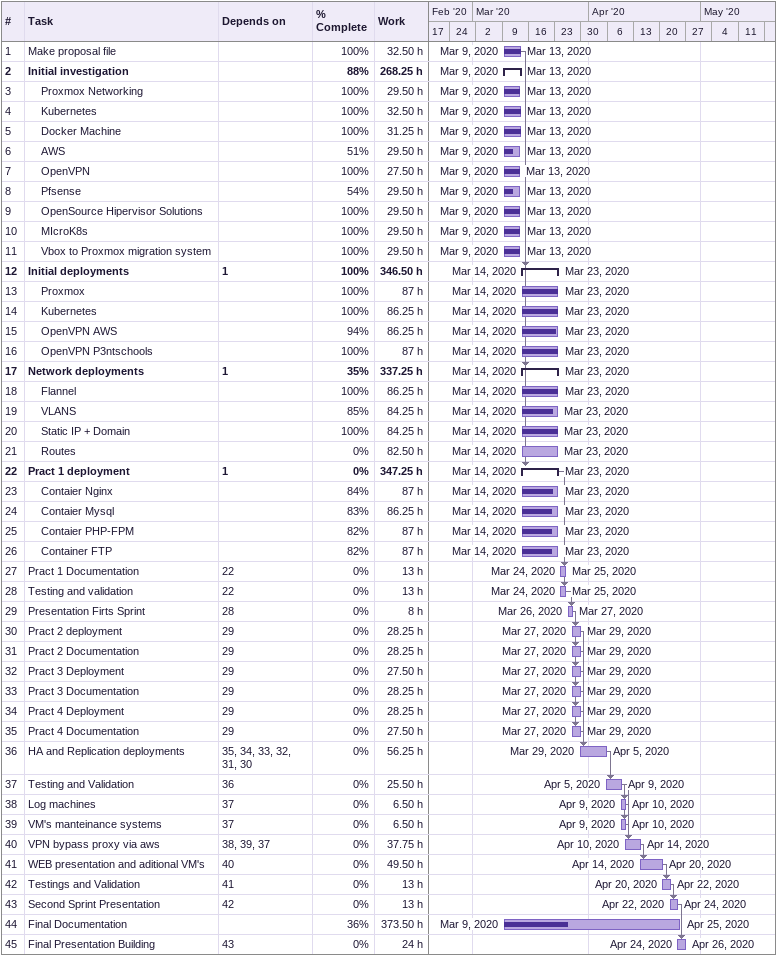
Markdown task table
| ID | Level | Task | Start | Finish | Predecessors | % complete | Work (h) |
|---|---|---|---|---|---|---|---|
| 1 | 1 | Make proposal file | 2020-03-09 | 2020-03-13 |  | 100 | 32.50 |
| 2 | 1 | **Initial investigation** | 2020-03-09 | 2020-03-13 |  | 88 | 268.25 |
| 3 | 2 | Proxmox Networking | 2020-03-09 | 2020-03-13 |  | 100 | 29.50 |
| 4 | 2 | Kubernetes | 2020-03-09 | 2020-03-13 |  | 100 | 32.50 |
| 5 | 2 | Docker Machine | 2020-03-09 | 2020-03-13 |  | 100 | 31.25 |
| 6 | 2 | AWS | 2020-03-09 | 2020-03-13 |  | 51 | 29.50 |
| 7 | 2 | OpenVPN | 2020-03-09 | 2020-03-13 |  | 100 | 27.50 |
| 8 | 2 | Pfsense | 2020-03-09 | 2020-03-13 |  | 54 | 29.50 |
| 9 | 2 | OpenSource Hipervisor Solutions | 2020-03-09 | 2020-03-13 |  | 100 | 29.50 |
| 10 | 2 | MIcroK8s | 2020-03-09 | 2020-03-13 |  | 100 | 29.50 |
| 11 | 2 | Vbox to Proxmox migration system | 2020-03-09 | 2020-03-13 |  | 100 | 29.50 |
| 12 | 1 | **Initial deployments** | 2020-03-14 | 2020-03-23 | 1 | 100 | 346.50 |
| 13 | 2 | Proxmox | 2020-03-14 | 2020-03-23 |  | 100 | 87 |
| 14 | 2 | Kubernetes | 2020-03-14 | 2020-03-23 |  | 100 | 86.25 |
| 15 | 2 | OpenVPN AWS | 2020-03-14 | 2020-03-23 |  | 94 | 86.25 |
| 16 | 2 | OpenVPN P3ntschools | 2020-03-14 | 2020-03-23 |  | 100 | 87 |
| 17 | 1 | **Network deployments** | 2020-03-14 | 2020-03-23 | 1 | 35 | 337.25 |
| 18 | 2 | Flannel | 2020-03-14 | 2020-03-23 |  | 100 | 86.25 |
| 19 | 2 | VLANS | 2020-03-14 | 2020-03-23 |  | 85 | 84.25 |
| 20 | 2 | Static IP + Domain | 2020-03-14 | 2020-03-23 |  | 100 | 84.25 |
| 21 | 2 | Routes | 2020-03-14 | 2020-03-23 |  | 0 | 82.50 |
| 22 | 1 | **Pract 1 deployment** | 2020-03-14 | 2020-03-23 | 1 | 0 | 347.25 |
| 23 | 2 | Contaier Nginx | 2020-03-14 | 2020-03-23 |  | 84 | 87 |
| 24 | 2 | Contaier Mysql | 2020-03-14 | 2020-03-23 |  | 83 | 86.25 |
| 25 | 2 | Contaier PHP-FPM | 2020-03-14 | 2020-03-23 |  | 82 | 87 |
| 26 | 2 | Container FTP | 2020-03-14 | 2020-03-23 |  | 82 | 87 |
| 27 | 1 | Pract 1 Documentation | 2020-03-24 | 2020-03-25 | 22 | 0 | 13 |
| 28 | 1 | Testing and validation | 2020-03-24 | 2020-03-25 | 22 | 0 | 13 |
| 29 | 1 | Presentation Firts Sprint | 2020-03-26 | 2020-03-27 | 28 | 0 | 8 |
| 30 | 1 | Pract 2 deployment | 2020-03-27 | 2020-03-29 | 29 | 0 | 28.25 |
| 31 | 1 | Pract 2 Documentation | 2020-03-27 | 2020-03-29 | 29 | 0 | 28.25 |
| 32 | 1 | Pract 3 Deployment | 2020-03-27 | 2020-03-29 | 29 | 0 | 27.50 |
| 33 | 1 | Pract 3 Documentation | 2020-03-27 | 2020-03-29 | 29 | 0 | 28.25 |
| 34 | 1 | Pract 4 Deployment | 2020-03-27 | 2020-03-29 | 29 | 0 | 28.25 |
| 35 | 1 | Pract 4 Documentation | 2020-03-27 | 2020-03-29 | 29 | 0 | 27.50 |
| 36 | 1 | HA and Replication deployments | 2020-03-29 | 2020-04-05 | 35, 34, 33, 32, 31, 30 | 0 | 56.25 |
| 37 | 1 | Testing and Validation | 2020-04-05 | 2020-04-09 | 36 | 0 | 25.50 |
| 38 | 1 | Log machines | 2020-04-09 | 2020-04-10 | 37 | 0 | 6.50 |
| 39 | 1 | VM's manteinance systems | 2020-04-09 | 2020-04-10 | 37 | 0 | 6.50 |
| 40 | 1 | VPN bypass proxy via aws | 2020-04-10 | 2020-04-14 | 38, 39, 37 | 0 | 37.75 |
| 41 | 1 | WEB presentation and aditional VM's | 2020-04-14 | 2020-04-20 | 40 | 0 | 49.50 |
| 42 | 1 | Testings and Validation | 2020-04-20 | 2020-04-22 | 41 | 0 | 13 |
| 43 | 1 | Second Sprint Presentation | 2020-04-22 | 2020-04-24 | 42 | 0 | 13 |
| 44 | 1 | Final Documentation | 2020-03-09 | 2020-04-25 |  | 36 | 373.50 |
| 45 | 1 | Final Presentation Building | 2020-04-24 | 2020-04-26 | 43 | 0 | 24 |
